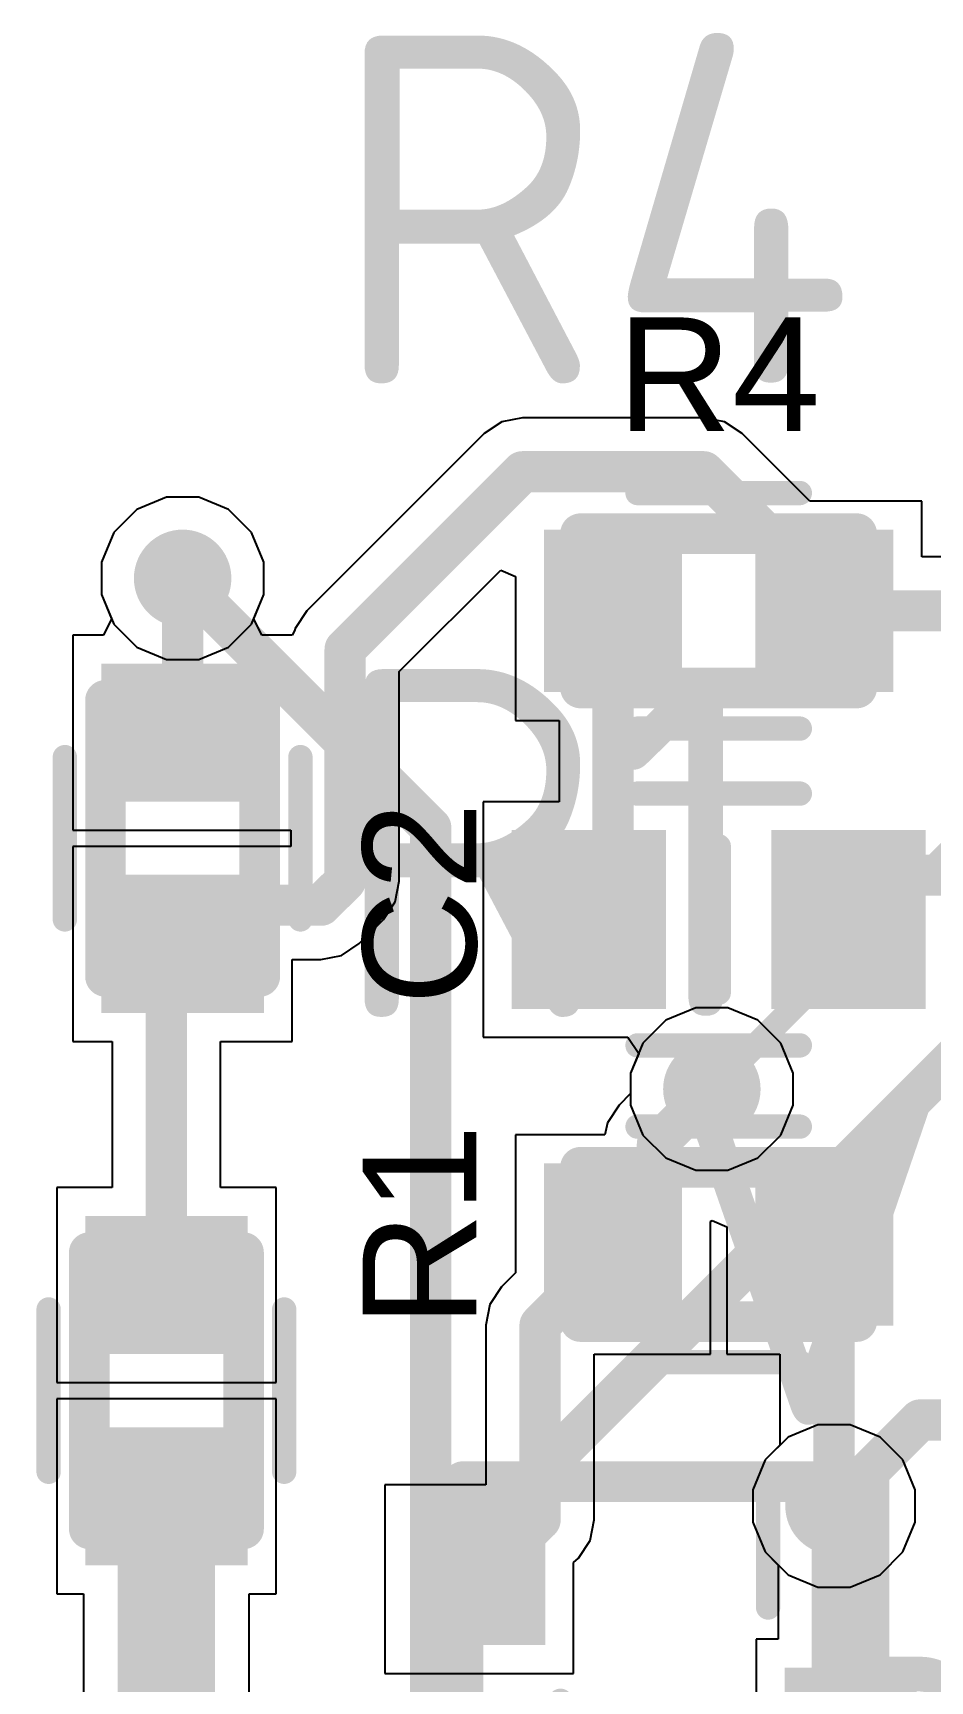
# Model space of a CAD drawing. Header units: inches. Extents: x 0 to 110, y 0 to 95.
# Drawn here: x 13.12 to 18.64, y 53.06 to 63.2 of the extents above; entities that cross this region are included whole.
import ezdxf

# ---------------------------------------------------------------- set-up
doc = ezdxf.new("R2010")
doc.units = ezdxf.units.IN
for name, color, linetype in [('Bottom Layer', 5, 'Continuous'), ('Int1', 16, 'Continuous'), ('Int2', 76, 'Continuous'), ('Panelize Outline', 56, 'Continuous'), ('Top Layer', 1, 'Continuous'), ('Top Overlay', 2, 'Continuous'), ('Top Paste', 8, 'Continuous'), ('Top Solder', 216, 'Continuous'), ('Via Holes', 16, 'Continuous')]:
    doc.layers.add(name, color=color, linetype=linetype)
doc.styles.add('Arial', font='', dxfattribs={"height": 0.2})
doc.styles.add('GOST type B', font='', dxfattribs={"height": 0.2})
doc.styles.get('Arial').set_extended_font_data('Arial')
doc.styles.get('GOST type B').set_extended_font_data('GOST type B')

# ---------------------------------------------------------------- blocks, each defined once
blk = doc.blocks.new('0603R_1089')
at = {"layer": 'Top Layer'}
for points in [[(-1.05, -0.475), (-1.05, 0.475), (-0.25, 0.475), (-0.25, -0.475)], [(0.25, -0.475), (0.25, 0.475), (1.05, 0.475), (1.05, -0.475)]]:
    blk.add_hatch(color=1, dxfattribs=at).paths.add_polyline_path(points)
at = {"layer": 'Top Paste'}
for points in [[(-1.05, -0.475), (-1.05, 0.475), (-0.25, 0.475), (-0.25, -0.475)], [(0.25, -0.475), (0.25, 0.475), (1.05, 0.475), (1.05, -0.475)]]:
    blk.add_hatch(color=8, dxfattribs=at).paths.add_polyline_path(points)
at = {"layer": 'Top Solder'}
for points in [[(-1.075, -0.5), (-1.075, 0.5), (-0.225, 0.5), (-0.225, -0.5)], [(0.225, -0.5), (0.225, 0.5), (1.075, 0.5), (1.075, -0.5)]]:
    blk.add_hatch(color=216, dxfattribs=at).paths.add_polyline_path(points)
at = {"layer": 'Panelize Outline'}
for points in [[(-0.85, -0.475, 0.25, 0.25, 0), (-0.85, 0.475, 0.25, 0.25, 0)], [(-0.85, 0.475, 0.25, 0.25, 0), (0.85, 0.475, 0.25, 0.25, 0)], [(0.85, -0.475, 0.25, 0.25, 0), (0.85, 0.475, 0.25, 0.25, 0)], [(-0.85, -0.475, 0.25, 0.25, 0), (0.85, -0.475, 0.25, 0.25, 0)]]:
    blk.add_lwpolyline(points, format="xyseb", dxfattribs=at)
for points in [[(-0.913, 0.475, 0.125, 0.125, 1), (-0.788, 0.475, 0.125, 0.125, 1)], [(-0.913, 0.475, 0.125, 0.125, 1), (-0.788, 0.475, 0.125, 0.125, 1)], [(0.787, 0.475, 0.125, 0.125, 1), (0.912, 0.475, 0.125, 0.125, 1)], [(0.787, 0.475, 0.125, 0.125, 1), (0.912, 0.475, 0.125, 0.125, 1)], [(-0.913, -0.475, 0.125, 0.125, 1), (-0.788, -0.475, 0.125, 0.125, 1)], [(-0.913, -0.475, 0.125, 0.125, 1), (-0.788, -0.475, 0.125, 0.125, 1)], [(0.787, -0.475, 0.125, 0.125, 1), (0.912, -0.475, 0.125, 0.125, 1)], [(0.787, -0.475, 0.125, 0.125, 1), (0.912, -0.475, 0.125, 0.125, 1)]]:
    blk.add_lwpolyline(points, format="xyseb", close=True, dxfattribs=at)
at = {"layer": 'Top Overlay'}
for points in [[(-0.5, 0.725, 0.15, 0.15, 0), (0.5, 0.725, 0.15, 0.15, 0)], [(-0.5, -0.725, 0.15, 0.15, 0), (0.5, -0.725, 0.15, 0.15, 0)]]:
    blk.add_lwpolyline(points, format="xyseb", dxfattribs=at)
for points in [[(-0.537, 0.725, 0.075, 0.075, 1), (-0.462, 0.725, 0.075, 0.075, 1)], [(0.462, 0.725, 0.075, 0.075, 1), (0.537, 0.725, 0.075, 0.075, 1)], [(-0.537, -0.725, 0.075, 0.075, 1), (-0.462, -0.725, 0.075, 0.075, 1)], [(0.462, -0.725, 0.075, 0.075, 1), (0.537, -0.725, 0.075, 0.075, 1)]]:
    blk.add_lwpolyline(points, format="xyseb", close=True, dxfattribs=at)
at = {"layer": 'Panelize Outline', "style": 'GOST type B'}
blk.add_text('R1', height=2.15, rotation=360, dxfattribs=at).set_placement((-2.4, 1.4))
blk = doc.blocks.new('0603C_1091')
at = {"layer": 'Top Layer'}
for points in [[(-1.25, -0.525), (-1.25, 0.525), (-0.35, 0.525), (-0.35, -0.525)], [(0.35, -0.525), (0.35, 0.525), (1.25, 0.525), (1.25, -0.525)]]:
    blk.add_hatch(color=1, dxfattribs=at).paths.add_polyline_path(points)
at = {"layer": 'Top Paste'}
for points in [[(-1.25, -0.525), (-1.25, 0.525), (-0.35, 0.525), (-0.35, -0.525)], [(0.35, -0.525), (0.35, 0.525), (1.25, 0.525), (1.25, -0.525)]]:
    blk.add_hatch(color=8, dxfattribs=at).paths.add_polyline_path(points)
at = {"layer": 'Top Solder'}
for points in [[(-1.275, -0.55), (-1.275, 0.55), (-0.325, 0.55), (-0.325, -0.55)], [(0.325, -0.55), (0.325, 0.55), (1.275, 0.55), (1.275, -0.55)]]:
    blk.add_hatch(color=216, dxfattribs=at).paths.add_polyline_path(points)
at = {"layer": 'Top Overlay'}
for points in [[(0.5, 0.775, 0.15, 0.15, 0), (-0.5, 0.775, 0.15, 0.15, 0)], [(0, 0.45, 0.15, 0.15, 0), (0, -0.45, 0.15, 0.15, 0)], [(0.5, -0.775, 0.15, 0.15, 0), (-0.5, -0.775, 0.15, 0.15, 0)]]:
    blk.add_lwpolyline(points, format="xyseb", dxfattribs=at)
for points in [[(-0.537, 0.775, 0.075, 0.075, 1), (-0.462, 0.775, 0.075, 0.075, 1)], [(0.462, 0.775, 0.075, 0.075, 1), (0.537, 0.775, 0.075, 0.075, 1)], [(-0.038, 0.45, 0.075, 0.075, 1), (0.038, 0.45, 0.075, 0.075, 1)], [(-0.038, -0.45, 0.075, 0.075, 1), (0.038, -0.45, 0.075, 0.075, 1)], [(-0.537, -0.775, 0.075, 0.075, 1), (-0.462, -0.775, 0.075, 0.075, 1)], [(0.462, -0.775, 0.075, 0.075, 1), (0.537, -0.775, 0.075, 0.075, 1)]]:
    blk.add_lwpolyline(points, format="xyseb", close=True, dxfattribs=at)
blk = doc.blocks.new('0603R_1117')
at = {"layer": 'Top Layer'}
for points in [[(-1.05, -0.475), (-1.05, 0.475), (-0.25, 0.475), (-0.25, -0.475)], [(0.25, -0.475), (0.25, 0.475), (1.05, 0.475), (1.05, -0.475)]]:
    blk.add_hatch(color=1, dxfattribs=at).paths.add_polyline_path(points)
at = {"layer": 'Top Paste'}
for points in [[(-1.05, -0.475), (-1.05, 0.475), (-0.25, 0.475), (-0.25, -0.475)], [(0.25, -0.475), (0.25, 0.475), (1.05, 0.475), (1.05, -0.475)]]:
    blk.add_hatch(color=8, dxfattribs=at).paths.add_polyline_path(points)
at = {"layer": 'Top Solder'}
for points in [[(-1.075, -0.5), (-1.075, 0.5), (-0.225, 0.5), (-0.225, -0.5)], [(0.225, -0.5), (0.225, 0.5), (1.075, 0.5), (1.075, -0.5)]]:
    blk.add_hatch(color=216, dxfattribs=at).paths.add_polyline_path(points)
at = {"layer": 'Panelize Outline'}
for points in [[(-0.85, -0.475, 0.25, 0.25, 0), (-0.85, 0.475, 0.25, 0.25, 0)], [(-0.85, 0.475, 0.25, 0.25, 0), (0.85, 0.475, 0.25, 0.25, 0)], [(0.85, -0.475, 0.25, 0.25, 0), (0.85, 0.475, 0.25, 0.25, 0)], [(-0.85, -0.475, 0.25, 0.25, 0), (0.85, -0.475, 0.25, 0.25, 0)]]:
    blk.add_lwpolyline(points, format="xyseb", dxfattribs=at)
for points in [[(-0.913, 0.475, 0.125, 0.125, 1), (-0.788, 0.475, 0.125, 0.125, 1)], [(-0.913, 0.475, 0.125, 0.125, 1), (-0.788, 0.475, 0.125, 0.125, 1)], [(0.787, 0.475, 0.125, 0.125, 1), (0.912, 0.475, 0.125, 0.125, 1)], [(0.787, 0.475, 0.125, 0.125, 1), (0.912, 0.475, 0.125, 0.125, 1)], [(-0.913, -0.475, 0.125, 0.125, 1), (-0.788, -0.475, 0.125, 0.125, 1)], [(-0.913, -0.475, 0.125, 0.125, 1), (-0.788, -0.475, 0.125, 0.125, 1)], [(0.787, -0.475, 0.125, 0.125, 1), (0.912, -0.475, 0.125, 0.125, 1)], [(0.787, -0.475, 0.125, 0.125, 1), (0.912, -0.475, 0.125, 0.125, 1)]]:
    blk.add_lwpolyline(points, format="xyseb", close=True, dxfattribs=at)
at = {"layer": 'Top Overlay'}
for points in [[(-0.5, 0.725, 0.15, 0.15, 0), (0.5, 0.725, 0.15, 0.15, 0)], [(-0.5, -0.725, 0.15, 0.15, 0), (0.5, -0.725, 0.15, 0.15, 0)]]:
    blk.add_lwpolyline(points, format="xyseb", dxfattribs=at)
for points in [[(-0.537, 0.725, 0.075, 0.075, 1), (-0.462, 0.725, 0.075, 0.075, 1)], [(0.462, 0.725, 0.075, 0.075, 1), (0.537, 0.725, 0.075, 0.075, 1)], [(-0.537, -0.725, 0.075, 0.075, 1), (-0.462, -0.725, 0.075, 0.075, 1)], [(0.462, -0.725, 0.075, 0.075, 1), (0.537, -0.725, 0.075, 0.075, 1)]]:
    blk.add_lwpolyline(points, format="xyseb", close=True, dxfattribs=at)
at = {"layer": 'Panelize Outline', "style": 'GOST type B'}
blk.add_text('R4', height=2.15, rotation=360, dxfattribs=at).set_placement((-2.4, 1.4))
blk = doc.blocks.new('0603R_1119')
at = {"layer": 'Top Layer'}
for points in [[(-1.05, -0.475), (-1.05, 0.475), (-0.25, 0.475), (-0.25, -0.475)], [(0.25, -0.475), (0.25, 0.475), (1.05, 0.475), (1.05, -0.475)]]:
    blk.add_hatch(color=1, dxfattribs=at).paths.add_polyline_path(points)
at = {"layer": 'Top Paste'}
for points in [[(-1.05, -0.475), (-1.05, 0.475), (-0.25, 0.475), (-0.25, -0.475)], [(0.25, -0.475), (0.25, 0.475), (1.05, 0.475), (1.05, -0.475)]]:
    blk.add_hatch(color=8, dxfattribs=at).paths.add_polyline_path(points)
at = {"layer": 'Top Solder'}
for points in [[(-1.075, -0.5), (-1.075, 0.5), (-0.225, 0.5), (-0.225, -0.5)], [(0.225, -0.5), (0.225, 0.5), (1.075, 0.5), (1.075, -0.5)]]:
    blk.add_hatch(color=216, dxfattribs=at).paths.add_polyline_path(points)
at = {"layer": 'Panelize Outline'}
for points in [[(-0.85, 0.475, 0.25, 0.25, 0), (-0.85, -0.475, 0.25, 0.25, 0)], [(-0.85, 0.475, 0.25, 0.25, 0), (0.85, 0.475, 0.25, 0.25, 0)], [(0.85, 0.475, 0.25, 0.25, 0), (0.85, -0.475, 0.25, 0.25, 0)], [(-0.85, -0.475, 0.25, 0.25, 0), (0.85, -0.475, 0.25, 0.25, 0)]]:
    blk.add_lwpolyline(points, format="xyseb", dxfattribs=at)
for points in [[(-0.913, 0.475, 0.125, 0.125, 1), (-0.788, 0.475, 0.125, 0.125, 1)], [(-0.913, 0.475, 0.125, 0.125, 1), (-0.788, 0.475, 0.125, 0.125, 1)], [(0.787, 0.475, 0.125, 0.125, 1), (0.912, 0.475, 0.125, 0.125, 1)], [(0.787, 0.475, 0.125, 0.125, 1), (0.912, 0.475, 0.125, 0.125, 1)], [(-0.913, -0.475, 0.125, 0.125, 1), (-0.788, -0.475, 0.125, 0.125, 1)], [(-0.913, -0.475, 0.125, 0.125, 1), (-0.788, -0.475, 0.125, 0.125, 1)], [(0.787, -0.475, 0.125, 0.125, 1), (0.912, -0.475, 0.125, 0.125, 1)], [(0.787, -0.475, 0.125, 0.125, 1), (0.912, -0.475, 0.125, 0.125, 1)]]:
    blk.add_lwpolyline(points, format="xyseb", close=True, dxfattribs=at)
at = {"layer": 'Top Overlay'}
for points in [[(-0.5, 0.725, 0.15, 0.15, 0), (0.5, 0.725, 0.15, 0.15, 0)], [(-0.5, -0.725, 0.15, 0.15, 0), (0.5, -0.725, 0.15, 0.15, 0)]]:
    blk.add_lwpolyline(points, format="xyseb", dxfattribs=at)
for points in [[(-0.537, 0.725, 0.075, 0.075, 1), (-0.462, 0.725, 0.075, 0.075, 1)], [(0.462, 0.725, 0.075, 0.075, 1), (0.537, 0.725, 0.075, 0.075, 1)], [(-0.537, -0.725, 0.075, 0.075, 1), (-0.462, -0.725, 0.075, 0.075, 1)], [(0.462, -0.725, 0.075, 0.075, 1), (0.537, -0.725, 0.075, 0.075, 1)]]:
    blk.add_lwpolyline(points, format="xyseb", close=True, dxfattribs=at)
at = {"layer": 'Panelize Outline', "style": 'GOST type B'}
blk.add_text('R6', height=2.15, dxfattribs=at).set_placement((-2.4, 1.4))
blk = doc.blocks.new('0603R_1122')
at = {"layer": 'Top Layer'}
for points in [[(-1.05, -0.475), (-1.05, 0.475), (-0.25, 0.475), (-0.25, -0.475)], [(0.25, -0.475), (0.25, 0.475), (1.05, 0.475), (1.05, -0.475)]]:
    blk.add_hatch(color=1, dxfattribs=at).paths.add_polyline_path(points)
at = {"layer": 'Top Paste'}
for points in [[(-1.05, -0.475), (-1.05, 0.475), (-0.25, 0.475), (-0.25, -0.475)], [(0.25, -0.475), (0.25, 0.475), (1.05, 0.475), (1.05, -0.475)]]:
    blk.add_hatch(color=8, dxfattribs=at).paths.add_polyline_path(points)
at = {"layer": 'Top Solder'}
for points in [[(-1.075, -0.5), (-1.075, 0.5), (-0.225, 0.5), (-0.225, -0.5)], [(0.225, -0.5), (0.225, 0.5), (1.075, 0.5), (1.075, -0.5)]]:
    blk.add_hatch(color=216, dxfattribs=at).paths.add_polyline_path(points)
at = {"layer": 'Panelize Outline'}
for points in [[(-0.85, 0.475, 0.25, 0.25, 0), (-0.85, -0.475, 0.25, 0.25, 0)], [(-0.85, 0.475, 0.25, 0.25, 0), (0.85, 0.475, 0.25, 0.25, 0)], [(0.85, 0.475, 0.25, 0.25, 0), (0.85, -0.475, 0.25, 0.25, 0)], [(-0.85, -0.475, 0.25, 0.25, 0), (0.85, -0.475, 0.25, 0.25, 0)]]:
    blk.add_lwpolyline(points, format="xyseb", dxfattribs=at)
for points in [[(-0.913, 0.475, 0.125, 0.125, 1), (-0.788, 0.475, 0.125, 0.125, 1)], [(-0.913, 0.475, 0.125, 0.125, 1), (-0.788, 0.475, 0.125, 0.125, 1)], [(0.787, 0.475, 0.125, 0.125, 1), (0.912, 0.475, 0.125, 0.125, 1)], [(0.787, 0.475, 0.125, 0.125, 1), (0.912, 0.475, 0.125, 0.125, 1)], [(-0.913, -0.475, 0.125, 0.125, 1), (-0.788, -0.475, 0.125, 0.125, 1)], [(-0.913, -0.475, 0.125, 0.125, 1), (-0.788, -0.475, 0.125, 0.125, 1)], [(0.787, -0.475, 0.125, 0.125, 1), (0.912, -0.475, 0.125, 0.125, 1)], [(0.787, -0.475, 0.125, 0.125, 1), (0.912, -0.475, 0.125, 0.125, 1)]]:
    blk.add_lwpolyline(points, format="xyseb", close=True, dxfattribs=at)
at = {"layer": 'Top Overlay'}
for points in [[(-0.5, 0.725, 0.15, 0.15, 0), (0.5, 0.725, 0.15, 0.15, 0)], [(-0.5, -0.725, 0.15, 0.15, 0), (0.5, -0.725, 0.15, 0.15, 0)]]:
    blk.add_lwpolyline(points, format="xyseb", dxfattribs=at)
for points in [[(-0.537, 0.725, 0.075, 0.075, 1), (-0.462, 0.725, 0.075, 0.075, 1)], [(0.462, 0.725, 0.075, 0.075, 1), (0.537, 0.725, 0.075, 0.075, 1)], [(-0.537, -0.725, 0.075, 0.075, 1), (-0.462, -0.725, 0.075, 0.075, 1)], [(0.462, -0.725, 0.075, 0.075, 1), (0.537, -0.725, 0.075, 0.075, 1)]]:
    blk.add_lwpolyline(points, format="xyseb", close=True, dxfattribs=at)
at = {"layer": 'Panelize Outline', "style": 'GOST type B'}
blk.add_text('R9', height=2.15, dxfattribs=at).set_placement((-2.4, 1.4))
blk = doc.blocks.new('0603R_1123')
at = {"layer": 'Top Layer'}
for points in [[(-1.05, -0.475), (-1.05, 0.475), (-0.25, 0.475), (-0.25, -0.475)], [(0.25, -0.475), (0.25, 0.475), (1.05, 0.475), (1.05, -0.475)]]:
    blk.add_hatch(color=1, dxfattribs=at).paths.add_polyline_path(points)
at = {"layer": 'Top Paste'}
for points in [[(-1.05, -0.475), (-1.05, 0.475), (-0.25, 0.475), (-0.25, -0.475)], [(0.25, -0.475), (0.25, 0.475), (1.05, 0.475), (1.05, -0.475)]]:
    blk.add_hatch(color=8, dxfattribs=at).paths.add_polyline_path(points)
at = {"layer": 'Top Solder'}
for points in [[(-1.075, -0.5), (-1.075, 0.5), (-0.225, 0.5), (-0.225, -0.5)], [(0.225, -0.5), (0.225, 0.5), (1.075, 0.5), (1.075, -0.5)]]:
    blk.add_hatch(color=216, dxfattribs=at).paths.add_polyline_path(points)
at = {"layer": 'Panelize Outline'}
for points in [[(-0.85, 0.475, 0.25, 0.25, 0), (-0.85, -0.475, 0.25, 0.25, 0)], [(-0.85, 0.475, 0.25, 0.25, 0), (0.85, 0.475, 0.25, 0.25, 0)], [(0.85, 0.475, 0.25, 0.25, 0), (0.85, -0.475, 0.25, 0.25, 0)], [(-0.85, -0.475, 0.25, 0.25, 0), (0.85, -0.475, 0.25, 0.25, 0)]]:
    blk.add_lwpolyline(points, format="xyseb", dxfattribs=at)
for points in [[(-0.913, 0.475, 0.125, 0.125, 1), (-0.788, 0.475, 0.125, 0.125, 1)], [(-0.913, 0.475, 0.125, 0.125, 1), (-0.788, 0.475, 0.125, 0.125, 1)], [(0.787, 0.475, 0.125, 0.125, 1), (0.912, 0.475, 0.125, 0.125, 1)], [(0.787, 0.475, 0.125, 0.125, 1), (0.912, 0.475, 0.125, 0.125, 1)], [(-0.913, -0.475, 0.125, 0.125, 1), (-0.788, -0.475, 0.125, 0.125, 1)], [(-0.913, -0.475, 0.125, 0.125, 1), (-0.788, -0.475, 0.125, 0.125, 1)], [(0.787, -0.475, 0.125, 0.125, 1), (0.912, -0.475, 0.125, 0.125, 1)], [(0.787, -0.475, 0.125, 0.125, 1), (0.912, -0.475, 0.125, 0.125, 1)]]:
    blk.add_lwpolyline(points, format="xyseb", close=True, dxfattribs=at)
at = {"layer": 'Top Overlay'}
for points in [[(-0.5, 0.725, 0.15, 0.15, 0), (0.5, 0.725, 0.15, 0.15, 0)], [(-0.5, -0.725, 0.15, 0.15, 0), (0.5, -0.725, 0.15, 0.15, 0)]]:
    blk.add_lwpolyline(points, format="xyseb", dxfattribs=at)
for points in [[(-0.537, 0.725, 0.075, 0.075, 1), (-0.462, 0.725, 0.075, 0.075, 1)], [(0.462, 0.725, 0.075, 0.075, 1), (0.537, 0.725, 0.075, 0.075, 1)], [(-0.537, -0.725, 0.075, 0.075, 1), (-0.462, -0.725, 0.075, 0.075, 1)], [(0.462, -0.725, 0.075, 0.075, 1), (0.537, -0.725, 0.075, 0.075, 1)]]:
    blk.add_lwpolyline(points, format="xyseb", close=True, dxfattribs=at)
at = {"layer": 'Panelize Outline', "style": 'GOST type B'}
blk.add_text('R10', height=2.15, dxfattribs=at).set_placement((-2.4, 1.4))
blk = doc.blocks.new('SOT23_3_1125')
at = {"layer": 'Top Layer'}
for points in [[(-1.506, 1.331), (-0.744, 1.331), (-0.744, 0.569), (-1.506, 0.569)], [(0.78, 0.379), (1.542, 0.379), (1.542, -0.383), (0.78, -0.383)], [(-1.506, -0.574), (-0.744, -0.574), (-0.744, -1.336), (-1.506, -1.336)]]:
    blk.add_hatch(color=1, dxfattribs=at).paths.add_polyline_path(points)
at = {"layer": 'Top Paste'}
for points in [[(-1.506, 1.331), (-0.744, 1.331), (-0.744, 0.569), (-1.506, 0.569)], [(0.78, 0.379), (1.542, 0.379), (1.542, -0.383), (0.78, -0.383)], [(-1.506, -0.574), (-0.744, -0.574), (-0.744, -1.336), (-1.506, -1.336)]]:
    blk.add_hatch(color=8, dxfattribs=at).paths.add_polyline_path(points)
at = {"layer": 'Top Solder'}
for points in [[(-1.531, 1.356), (-0.719, 1.356), (-0.719, 0.544), (-1.531, 0.544)], [(0.755, 0.404), (1.567, 0.404), (1.567, -0.409), (0.755, -0.409)], [(-1.531, -0.549), (-0.719, -0.549), (-0.719, -1.361), (-1.531, -1.361)]]:
    blk.add_hatch(color=216, dxfattribs=at).paths.add_polyline_path(points)
at = {"layer": 'Panelize Outline'}
for points in [[(-1.225, -1.55, 0.25, 0.25, 0), (-1.225, 1.55, 0.25, 0.25, 0)], [(-1.225, 1.55, 0.25, 0.25, 0), (1.275, 1.55, 0.25, 0.25, 0)], [(1.275, -1.55, 0.25, 0.25, 0), (1.275, 1.55, 0.25, 0.25, 0)], [(-1.225, -1.55, 0.25, 0.25, 0), (1.275, -1.55, 0.25, 0.25, 0)]]:
    blk.add_lwpolyline(points, format="xyseb", dxfattribs=at)
for points in [[(-1.287, 1.55, 0.125, 0.125, 1), (-1.162, 1.55, 0.125, 0.125, 1)], [(-1.287, 1.55, 0.125, 0.125, 1), (-1.162, 1.55, 0.125, 0.125, 1)], [(1.213, 1.55, 0.125, 0.125, 1), (1.338, 1.55, 0.125, 0.125, 1)], [(1.213, 1.55, 0.125, 0.125, 1), (1.338, 1.55, 0.125, 0.125, 1)], [(-1.287, -1.55, 0.125, 0.125, 1), (-1.162, -1.55, 0.125, 0.125, 1)], [(-1.287, -1.55, 0.125, 0.125, 1), (-1.162, -1.55, 0.125, 0.125, 1)], [(1.213, -1.55, 0.125, 0.125, 1), (1.338, -1.55, 0.125, 0.125, 1)], [(1.213, -1.55, 0.125, 0.125, 1), (1.338, -1.55, 0.125, 0.125, 1)]]:
    blk.add_lwpolyline(points, format="xyseb", close=True, dxfattribs=at)
at = {"layer": 'Top Overlay'}
for points in [[(-0.375, 1.503, 0.15, 0.15, 0), (0.653, 1.503, 0.15, 0.15, 0)], [(0.653, 0.775, 0.15, 0.15, 0), (0.653, 1.503, 0.15, 0.15, 0)], [(-0.625, -0.2, 0.15, 0.15, 0), (-0.625, 0.2, 0.15, 0.15, 0)], [(0.653, -1.503, 0.15, 0.15, 0), (0.653, -0.775, 0.15, 0.15, 0)], [(-0.425, -1.503, 0.15, 0.15, 0), (0.653, -1.503, 0.15, 0.15, 0)]]:
    blk.add_lwpolyline(points, format="xyseb", dxfattribs=at)
for points in [[(-0.412, 1.503, 0.075, 0.075, 1), (-0.337, 1.503, 0.075, 0.075, 1)], [(0.616, 1.503, 0.075, 0.075, 1), (0.691, 1.503, 0.075, 0.075, 1)], [(0.616, 1.503, 0.075, 0.075, 1), (0.691, 1.503, 0.075, 0.075, 1)], [(0.616, 0.775, 0.075, 0.075, 1), (0.691, 0.775, 0.075, 0.075, 1)], [(-0.663, 0.2, 0.075, 0.075, 1), (-0.587, 0.2, 0.075, 0.075, 1)], [(-0.663, -0.2, 0.075, 0.075, 1), (-0.587, -0.2, 0.075, 0.075, 1)], [(0.616, -0.775, 0.075, 0.075, 1), (0.691, -0.775, 0.075, 0.075, 1)], [(-0.462, -1.503, 0.075, 0.075, 1), (-0.387, -1.503, 0.075, 0.075, 1)], [(0.616, -1.503, 0.075, 0.075, 1), (0.691, -1.503, 0.075, 0.075, 1)], [(0.616, -1.503, 0.075, 0.075, 1), (0.691, -1.503, 0.075, 0.075, 1)]]:
    blk.add_lwpolyline(points, format="xyseb", close=True, dxfattribs=at)
at = {"layer": 'Panelize Outline', "style": 'GOST type B'}
blk.add_text('VT1', height=2.15, rotation=360, dxfattribs=at).set_placement((-0.025, 1.9))

msp = doc.modelspace()

# ---------------------------------------------------------------- hatches: boundary and pattern name
at = {"layer": 'Bottom Layer'}
h = msp.add_hatch(color=5, dxfattribs=at)
edge = h.paths.add_edge_path()
edge.add_arc((14.042, 59.844), 0.3, 0, 360)
h = msp.add_hatch(color=5, dxfattribs=at)
edge = h.paths.add_edge_path()
edge.add_arc((17.3, 56.7), 0.3, 0, 360)
h = msp.add_hatch(color=5, dxfattribs=at)
edge = h.paths.add_edge_path()
edge.add_arc((18.052, 54.134), 0.3, 0, 360)
at = {"layer": 'Int1'}
h = msp.add_hatch(color=16, dxfattribs=at)
edge = h.paths.add_edge_path()
edge.add_arc((14.042, 59.844), 0.3, 0, 360)
h = msp.add_hatch(color=16, dxfattribs=at)
edge = h.paths.add_edge_path()
edge.add_arc((17.3, 56.7), 0.3, 0, 360)
h = msp.add_hatch(color=16, dxfattribs=at)
edge = h.paths.add_edge_path()
edge.add_arc((18.052, 54.134), 0.3, 0, 360)
at = {"layer": 'Int2'}
h = msp.add_hatch(color=76, dxfattribs=at)
edge = h.paths.add_edge_path()
edge.add_arc((14.042, 59.844), 0.3, 0, 360)
h = msp.add_hatch(color=76, dxfattribs=at)
edge = h.paths.add_edge_path()
edge.add_arc((17.3, 56.7), 0.3, 0, 360)
h = msp.add_hatch(color=76, dxfattribs=at)
edge = h.paths.add_edge_path()
edge.add_arc((18.052, 54.134), 0.3, 0, 360)
at = {"layer": 'Top Layer'}
h = msp.add_hatch(color=1, dxfattribs=at)
edge = h.paths.add_edge_path()
edge.add_arc((14.042, 59.844), 0.3, 0, 360)
h = msp.add_hatch(color=1, dxfattribs=at)
edge = h.paths.add_edge_path()
edge.add_arc((17.3, 56.7), 0.3, 0, 360)
h = msp.add_hatch(color=1, dxfattribs=at)
edge = h.paths.add_edge_path()
edge.add_arc((18.052, 54.134), 0.3, 0, 360)
at = {"layer": 'Via Holes'}
h = msp.add_hatch(color=7, dxfattribs=at)
edge = h.paths.add_edge_path()
edge.add_arc((14.042, 59.844), 0.15, 0, 360)
h = msp.add_hatch(color=7, dxfattribs=at)
edge = h.paths.add_edge_path()
edge.add_arc((17.3, 56.7), 0.15, 0, 360)
h = msp.add_hatch(color=7, dxfattribs=at)
edge = h.paths.add_edge_path()
edge.add_arc((18.052, 54.134), 0.15, 0, 360)

# ---------------------------------------------------------------- linework, layer by layer
at = {"layer": 'Bottom Layer'}
for points in [[(17.3, 56.7, 0.15, 0.15, 0), (20.817, 60.217, 0.15, 0.15, 0)], [(14.042, 59.836, 0.254, 0.254, 0), (14.042, 59.844, 0.254, 0.254, 0)], [(14.042, 59.836, 0.254, 0.254, 0), (15.569, 58.309, 0.254, 0.254, 0)], [(15.569, 54.144, 0.254, 0.254, 0), (15.569, 58.309, 0.254, 0.254, 0)], [(16.042, 54.144, 0.254, 0.254, 0), (19.631, 57.733, 0.254, 0.254, 0)], [(18.052, 54.134, 0.254, 0.254, 0), (18.581, 54.663, 0.254, 0.254, 0)], [(18.581, 54.663, 0.254, 0.254, 0), (19.442, 54.663, 0.254, 0.254, 0)], [(15.569, 43.617, 0.254, 0.254, 0), (15.569, 54.144, 0.254, 0.254, 0)], [(15.569, 54.144, 0.254, 0.254, 0), (16.042, 54.144, 0.254, 0.254, 0)]]:
    msp.add_lwpolyline(points, format="xyseb", dxfattribs=at)
for points in [[(13.979, 59.844, 0.127, 0.127, 1), (14.106, 59.844, 0.127, 0.127, 1)], [(13.979, 59.836, 0.127, 0.127, 1), (14.106, 59.836, 0.127, 0.127, 1)], [(13.979, 59.836, 0.127, 0.127, 1), (14.106, 59.836, 0.127, 0.127, 1)], [(15.506, 58.309, 0.127, 0.127, 1), (15.633, 58.309, 0.127, 0.127, 1)], [(15.506, 58.309, 0.127, 0.127, 1), (15.633, 58.309, 0.127, 0.127, 1)], [(17.263, 56.7, 0.075, 0.075, 1), (17.338, 56.7, 0.075, 0.075, 1)], [(18.518, 54.663, 0.127, 0.127, 1), (18.645, 54.663, 0.127, 0.127, 1)], [(18.518, 54.663, 0.127, 0.127, 1), (18.645, 54.663, 0.127, 0.127, 1)], [(15.506, 54.144, 0.127, 0.127, 1), (15.633, 54.144, 0.127, 0.127, 1)], [(15.506, 54.144, 0.127, 0.127, 1), (15.633, 54.144, 0.127, 0.127, 1)], [(15.506, 54.144, 0.127, 0.127, 1), (15.633, 54.144, 0.127, 0.127, 1)], [(15.979, 54.144, 0.127, 0.127, 1), (16.106, 54.144, 0.127, 0.127, 1)], [(15.979, 54.144, 0.127, 0.127, 1), (16.106, 54.144, 0.127, 0.127, 1)], [(17.989, 54.134, 0.127, 0.127, 1), (18.116, 54.134, 0.127, 0.127, 1)]]:
    msp.add_lwpolyline(points, format="xyseb", close=True, dxfattribs=at)
at = {"layer": 'Int1'}
for p, q in [((13.759, 60.268), (13.618, 60.127)), ((13.943, 60.344), (13.759, 60.268)), ((14.142, 60.344), (13.943, 60.344)), ((14.325, 60.268), (14.142, 60.344)), ((14.466, 60.127), (14.325, 60.268)), ((13.618, 60.127), (13.542, 59.943)), ((14.542, 59.943), (14.466, 60.127)), ((13.542, 59.943), (13.542, 59.745)), ((14.542, 59.745), (14.542, 59.943)), ((13.542, 59.745), (13.618, 59.561)), ((14.466, 59.561), (14.542, 59.745)), ((13.618, 59.561), (13.759, 59.42)), ((14.325, 59.42), (14.466, 59.561)), ((13.759, 59.42), (13.943, 59.344)), ((14.142, 59.344), (14.325, 59.42)), ((13.943, 59.344), (14.142, 59.344)), ((17.017, 57.124), (16.876, 56.983)), ((17.201, 57.2), (17.017, 57.124)), ((17.399, 57.2), (17.201, 57.2)), ((17.583, 57.124), (17.399, 57.2)), ((17.724, 56.983), (17.583, 57.124)), ((16.876, 56.983), (16.8, 56.799)), ((17.8, 56.799), (17.724, 56.983)), ((16.8, 56.799), (16.8, 56.601)), ((17.8, 56.601), (17.8, 56.799)), ((16.8, 56.601), (16.876, 56.417)), ((17.724, 56.417), (17.8, 56.601)), ((16.876, 56.417), (17.017, 56.276)), ((17.583, 56.276), (17.724, 56.417)), ((17.017, 56.276), (17.201, 56.2)), ((17.399, 56.2), (17.583, 56.276)), ((17.201, 56.2), (17.399, 56.2)), ((17.953, 54.634), (17.769, 54.558)), ((18.152, 54.634), (17.953, 54.634)), ((18.336, 54.558), (18.152, 54.634)), ((17.769, 54.558), (17.628, 54.417)), ((18.476, 54.417), (18.336, 54.558)), ((17.628, 54.417), (17.552, 54.233)), ((18.552, 54.233), (18.476, 54.417)), ((17.552, 54.233), (17.552, 54.034)), ((18.552, 54.034), (18.552, 54.233)), ((17.552, 54.034), (17.628, 53.851)), ((18.476, 53.851), (18.552, 54.034)), ((17.628, 53.851), (17.769, 53.71)), ((18.336, 53.71), (18.476, 53.851)), ((17.769, 53.71), (17.953, 53.634)), ((18.152, 53.634), (18.336, 53.71)), ((17.953, 53.634), (18.152, 53.634))]:
    msp.add_line(p, q, dxfattribs=at)
at = {"layer": 'Int2'}
for p, q in [((13.759, 60.268), (13.618, 60.127)), ((13.943, 60.344), (13.759, 60.268)), ((14.142, 60.344), (13.943, 60.344)), ((14.325, 60.268), (14.142, 60.344)), ((14.466, 60.127), (14.325, 60.268)), ((13.618, 60.127), (13.542, 59.943)), ((14.542, 59.943), (14.466, 60.127)), ((13.542, 59.943), (13.542, 59.745)), ((14.542, 59.745), (14.542, 59.943)), ((13.542, 59.745), (13.618, 59.561)), ((14.466, 59.561), (14.542, 59.745)), ((13.618, 59.561), (13.759, 59.42)), ((14.325, 59.42), (14.466, 59.561)), ((13.759, 59.42), (13.943, 59.344)), ((14.142, 59.344), (14.325, 59.42)), ((13.943, 59.344), (14.142, 59.344)), ((17.017, 57.124), (16.876, 56.983)), ((17.201, 57.2), (17.017, 57.124)), ((17.399, 57.2), (17.201, 57.2)), ((17.583, 57.124), (17.399, 57.2)), ((17.724, 56.983), (17.583, 57.124)), ((16.876, 56.983), (16.8, 56.799)), ((17.8, 56.799), (17.724, 56.983)), ((16.8, 56.799), (16.8, 56.601)), ((17.8, 56.601), (17.8, 56.799)), ((16.8, 56.601), (16.876, 56.417)), ((17.724, 56.417), (17.8, 56.601)), ((16.876, 56.417), (17.017, 56.276)), ((17.583, 56.276), (17.724, 56.417)), ((17.017, 56.276), (17.201, 56.2)), ((17.399, 56.2), (17.583, 56.276)), ((17.201, 56.2), (17.399, 56.2)), ((17.953, 54.634), (17.769, 54.558)), ((18.152, 54.634), (17.953, 54.634)), ((18.336, 54.558), (18.152, 54.634)), ((17.769, 54.558), (17.628, 54.417)), ((18.476, 54.417), (18.336, 54.558)), ((17.628, 54.417), (17.552, 54.233)), ((18.552, 54.233), (18.476, 54.417)), ((17.552, 54.233), (17.552, 54.034)), ((18.552, 54.034), (18.552, 54.233)), ((17.552, 54.034), (17.628, 53.851)), ((18.476, 53.851), (18.552, 54.034)), ((17.628, 53.851), (17.769, 53.71)), ((18.336, 53.71), (18.476, 53.851)), ((17.769, 53.71), (17.953, 53.634)), ((18.152, 53.634), (18.336, 53.71)), ((17.953, 53.634), (18.152, 53.634))]:
    msp.add_line(p, q, dxfattribs=at)
at = {"layer": 'Top Layer'}
for p, q in [((16.007, 60.808), (15.899, 60.736)), ((16.134, 60.833), (16.007, 60.808)), ((17.25, 60.833), (16.134, 60.833)), ((17.378, 60.808), (17.25, 60.833)), ((17.486, 60.736), (17.378, 60.808)), ((15.899, 60.736), (14.806, 59.644)), ((17.903, 60.319), (17.486, 60.736)), ((13.759, 60.268), (13.618, 60.127)), ((13.943, 60.344), (13.759, 60.268)), ((14.142, 60.344), (13.943, 60.344)), ((14.325, 60.268), (14.142, 60.344)), ((14.466, 60.127), (14.325, 60.268)), ((18.592, 60.319), (17.903, 60.319)), ((18.592, 59.977), (18.592, 60.319)), ((13.618, 60.127), (13.542, 59.943)), ((14.542, 59.943), (14.466, 60.127)), ((19.244, 59.977), (18.592, 59.977)), ((13.542, 59.943), (13.542, 59.745)), ((14.542, 59.745), (14.542, 59.943)), ((15.376, 59.27), (16, 59.894)), ((16, 59.894), (16.092, 59.856)), ((16.092, 59.856), (16.092, 58.969)), ((13.542, 59.745), (13.605, 59.594)), ((14.48, 59.594), (14.542, 59.745)), ((13.605, 59.594), (13.554, 59.494)), ((14.53, 59.494), (14.48, 59.594)), ((14.806, 59.644), (14.734, 59.535)), ((13.554, 59.494), (13.367, 59.494)), ((13.367, 59.494), (13.367, 58.294)), ((14.717, 59.494), (14.53, 59.494)), ((14.731, 59.52), (14.717, 59.494)), ((14.734, 59.535), (14.731, 59.52)), ((15.376, 57.98), (15.376, 59.27)), ((16.092, 58.969), (16.359, 58.969)), ((16.359, 58.969), (16.359, 58.469)), ((16.359, 58.469), (15.892, 58.469)), ((15.892, 58.469), (15.892, 57.019)), ((13.367, 58.294), (14.709, 58.294)), ((14.709, 58.294), (14.709, 58.194)), ((14.709, 58.194), (13.367, 58.194)), ((13.367, 58.194), (13.367, 56.994)), ((15.35, 57.853), (15.376, 57.98)), ((15.278, 57.745), (15.35, 57.853)), ((15.129, 57.596), (15.278, 57.745)), ((14.893, 57.498), (15.021, 57.523)), ((15.021, 57.523), (15.129, 57.596)), ((14.717, 56.994), (14.717, 57.498)), ((14.717, 57.498), (14.893, 57.498)), ((15.892, 57.019), (16.783, 57.019)), ((16.783, 57.019), (16.85, 56.919)), ((13.367, 56.994), (13.609, 56.994)), ((13.609, 56.994), (13.609, 56.094)), ((14.276, 56.094), (14.276, 56.994)), ((14.276, 56.994), (14.717, 56.994)), ((16.85, 56.919), (16.8, 56.799)), ((16.8, 56.799), (16.8, 56.672)), ((16.8, 56.672), (16.729, 56.601)), ((16.729, 56.601), (16.657, 56.493)), ((16.642, 56.419), (16.092, 56.419)), ((16.092, 56.419), (16.092, 55.569)), ((16.657, 56.493), (16.642, 56.419)), ((13.609, 56.094), (13.267, 56.094)), ((13.267, 56.094), (13.267, 54.894)), ((14.617, 56.094), (14.276, 56.094)), ((14.617, 54.894), (14.617, 56.094)), ((17.292, 55.884), (17.301, 55.892)), ((17.292, 55.069), (17.292, 55.884)), ((17.301, 55.892), (17.392, 55.852)), ((17.392, 55.852), (17.392, 55.069)), ((16.092, 55.569), (16.006, 55.483)), ((16.006, 55.483), (15.934, 55.375)), ((15.934, 55.375), (15.909, 55.247)), ((15.909, 55.247), (15.909, 54.265)), ((16.576, 54.049), (16.576, 55.069)), ((16.576, 55.069), (17.292, 55.069)), ((17.392, 55.069), (17.719, 55.069)), ((17.719, 55.069), (17.719, 54.508)), ((13.267, 54.894), (14.617, 54.894)), ((14.617, 54.794), (13.267, 54.794)), ((13.267, 54.794), (13.267, 53.594)), ((14.617, 53.594), (14.617, 54.794)), ((17.719, 54.508), (17.628, 54.417)), ((17.628, 54.417), (17.552, 54.233)), ((15.909, 54.265), (15.287, 54.265)), ((15.287, 54.265), (15.287, 53.103)), ((17.552, 54.233), (17.552, 54.034)), ((16.55, 53.921), (16.576, 54.049)), ((17.552, 54.034), (17.628, 53.851)), ((16.478, 53.813), (16.55, 53.921)), ((16.449, 53.785), (16.478, 53.813)), ((16.449, 53.103), (16.449, 53.785)), ((17.628, 53.851), (17.709, 53.77)), ((17.709, 53.77), (17.709, 53.313)), ((13.267, 53.594), (13.432, 53.594)), ((13.432, 53.594), (13.432, 52.938)), ((14.452, 52.938), (14.452, 53.594)), ((14.452, 53.594), (14.617, 53.594)), ((17.709, 53.313), (17.573, 53.313)), ((17.573, 53.313), (17.573, 52.573)), ((15.287, 53.103), (16.449, 53.103))]:
    msp.add_line(p, q, dxfattribs=at)
for points in [[(15.042, 59.408, 0.254, 0.254, 0), (16.134, 60.5, 0.254, 0.254, 0)], [(16.134, 60.5, 0.254, 0.254, 0), (17.25, 60.5, 0.254, 0.254, 0)], [(17.25, 60.5, 0.254, 0.254, 0), (17.719, 60.031, 0.254, 0.254, 0)], [(17.719, 59.917, 0.254, 0.254, 0), (17.719, 60.031, 0.254, 0.254, 0)], [(14.042, 58.894, 0.254, 0.254, 0), (14.042, 59.844, 0.254, 0.254, 0)], [(17.719, 59.917, 0.254, 0.254, 0), (17.992, 59.644, 0.254, 0.254, 0)], [(16.692, 57.894, 0.254, 0.254, 0), (16.692, 59.644, 0.254, 0.254, 0)], [(17.992, 59.644, 0.254, 0.254, 0), (19.942, 59.644, 0.254, 0.254, 0)], [(15.042, 57.98, 0.254, 0.254, 0), (15.042, 59.408, 0.254, 0.254, 0)], [(18.142, 57.744, 0.254, 0.254, 0), (18.415, 58.017, 0.254, 0.254, 0)], [(18.415, 58.017, 0.254, 0.254, 0), (19.969, 58.017, 0.254, 0.254, 0)], [(14.893, 57.832, 0.254, 0.254, 0), (15.042, 57.98, 0.254, 0.254, 0)], [(14.042, 57.594, 0.254, 0.254, 0), (14.28, 57.832, 0.254, 0.254, 0)], [(14.28, 57.832, 0.254, 0.254, 0), (14.893, 57.832, 0.254, 0.254, 0)], [(16.542, 57.744, 0.254, 0.254, 0), (16.692, 57.894, 0.254, 0.254, 0)], [(13.942, 57.494, 0.254, 0.254, 0), (14.042, 57.594, 0.254, 0.254, 0)], [(13.942, 55.494, 0.254, 0.254, 0), (13.942, 57.494, 0.254, 0.254, 0)], [(16.965, 56.365, 0.254, 0.254, 0), (17.3, 56.7, 0.254, 0.254, 0)], [(16.965, 56.017, 0.254, 0.254, 0), (16.965, 56.365, 0.254, 0.254, 0)], [(16.692, 55.744, 0.254, 0.254, 0), (16.965, 56.017, 0.254, 0.254, 0)], [(16.692, 55.669, 0.254, 0.254, 0), (16.692, 55.744, 0.254, 0.254, 0)], [(17.992, 55.744, 0.254, 0.254, 0), (18.052, 55.684, 0.254, 0.254, 0)], [(18.052, 54.134, 0.254, 0.254, 0), (18.052, 55.684, 0.254, 0.254, 0)], [(16.419, 55.396, 0.254, 0.254, 0), (16.692, 55.669, 0.254, 0.254, 0)], [(16.242, 55.247, 0.254, 0.254, 0), (16.391, 55.396, 0.254, 0.254, 0)], [(16.391, 55.396, 0.254, 0.254, 0), (16.419, 55.396, 0.254, 0.254, 0)], [(16.242, 54.049, 0.254, 0.254, 0), (16.242, 55.247, 0.254, 0.254, 0)], [(13.942, 52.169, 0.6, 0.6, 0), (13.942, 54.194, 0.6, 0.6, 0)], [(15.842, 53.649, 0.254, 0.254, 0), (16.242, 54.049, 0.254, 0.254, 0)], [(18.042, 54.124, 0.254, 0.254, 0), (18.052, 54.134, 0.254, 0.254, 0)], [(18.042, 52.882, 0.254, 0.254, 0), (18.042, 54.124, 0.254, 0.254, 0)]]:
    msp.add_lwpolyline(points, format="xyseb", dxfattribs=at)
for points in [[(16.071, 60.5, 0.127, 0.127, 1), (16.198, 60.5, 0.127, 0.127, 1)], [(16.071, 60.5, 0.127, 0.127, 1), (16.198, 60.5, 0.127, 0.127, 1)], [(17.186, 60.5, 0.127, 0.127, 1), (17.313, 60.5, 0.127, 0.127, 1)], [(17.186, 60.5, 0.127, 0.127, 1), (17.313, 60.5, 0.127, 0.127, 1)], [(17.656, 60.031, 0.127, 0.127, 1), (17.783, 60.031, 0.127, 0.127, 1)], [(17.656, 60.031, 0.127, 0.127, 1), (17.783, 60.031, 0.127, 0.127, 1)], [(13.979, 59.844, 0.127, 0.127, 1), (14.106, 59.844, 0.127, 0.127, 1)], [(17.656, 59.917, 0.127, 0.127, 1), (17.783, 59.917, 0.127, 0.127, 1)], [(17.656, 59.917, 0.127, 0.127, 1), (17.783, 59.917, 0.127, 0.127, 1)], [(16.629, 59.644, 0.127, 0.127, 1), (16.756, 59.644, 0.127, 0.127, 1)], [(17.929, 59.644, 0.127, 0.127, 1), (18.056, 59.644, 0.127, 0.127, 1)], [(17.929, 59.644, 0.127, 0.127, 1), (18.056, 59.644, 0.127, 0.127, 1)], [(14.979, 59.408, 0.127, 0.127, 1), (15.106, 59.408, 0.127, 0.127, 1)], [(14.979, 59.408, 0.127, 0.127, 1), (15.106, 59.408, 0.127, 0.127, 1)], [(13.979, 58.894, 0.127, 0.127, 1), (14.106, 58.894, 0.127, 0.127, 1)], [(18.352, 58.017, 0.127, 0.127, 1), (18.479, 58.017, 0.127, 0.127, 1)], [(18.352, 58.017, 0.127, 0.127, 1), (18.479, 58.017, 0.127, 0.127, 1)], [(14.979, 57.98, 0.127, 0.127, 1), (15.106, 57.98, 0.127, 0.127, 1)], [(14.979, 57.98, 0.127, 0.127, 1), (15.106, 57.98, 0.127, 0.127, 1)], [(14.216, 57.832, 0.127, 0.127, 1), (14.343, 57.832, 0.127, 0.127, 1)], [(14.216, 57.832, 0.127, 0.127, 1), (14.343, 57.832, 0.127, 0.127, 1)], [(14.83, 57.832, 0.127, 0.127, 1), (14.957, 57.832, 0.127, 0.127, 1)], [(14.83, 57.832, 0.127, 0.127, 1), (14.957, 57.832, 0.127, 0.127, 1)], [(16.629, 57.894, 0.127, 0.127, 1), (16.756, 57.894, 0.127, 0.127, 1)], [(16.629, 57.894, 0.127, 0.127, 1), (16.756, 57.894, 0.127, 0.127, 1)], [(16.479, 57.744, 0.127, 0.127, 1), (16.606, 57.744, 0.127, 0.127, 1)], [(18.079, 57.744, 0.127, 0.127, 1), (18.206, 57.744, 0.127, 0.127, 1)], [(13.979, 57.594, 0.127, 0.127, 1), (14.106, 57.594, 0.127, 0.127, 1)], [(13.979, 57.594, 0.127, 0.127, 1), (14.106, 57.594, 0.127, 0.127, 1)], [(13.879, 57.494, 0.127, 0.127, 1), (14.006, 57.494, 0.127, 0.127, 1)], [(13.879, 57.494, 0.127, 0.127, 1), (14.006, 57.494, 0.127, 0.127, 1)], [(17.237, 56.7, 0.127, 0.127, 1), (17.364, 56.7, 0.127, 0.127, 1)], [(16.902, 56.365, 0.127, 0.127, 1), (17.029, 56.365, 0.127, 0.127, 1)], [(16.902, 56.365, 0.127, 0.127, 1), (17.029, 56.365, 0.127, 0.127, 1)], [(16.902, 56.017, 0.127, 0.127, 1), (17.029, 56.017, 0.127, 0.127, 1)], [(16.902, 56.017, 0.127, 0.127, 1), (17.029, 56.017, 0.127, 0.127, 1)], [(16.629, 55.744, 0.127, 0.127, 1), (16.756, 55.744, 0.127, 0.127, 1)], [(16.629, 55.744, 0.127, 0.127, 1), (16.756, 55.744, 0.127, 0.127, 1)], [(17.929, 55.744, 0.127, 0.127, 1), (18.056, 55.744, 0.127, 0.127, 1)], [(17.989, 55.684, 0.127, 0.127, 1), (18.116, 55.684, 0.127, 0.127, 1)], [(17.989, 55.684, 0.127, 0.127, 1), (18.116, 55.684, 0.127, 0.127, 1)], [(16.629, 55.669, 0.127, 0.127, 1), (16.756, 55.669, 0.127, 0.127, 1)], [(16.629, 55.669, 0.127, 0.127, 1), (16.756, 55.669, 0.127, 0.127, 1)], [(13.879, 55.494, 0.127, 0.127, 1), (14.006, 55.494, 0.127, 0.127, 1)], [(16.327, 55.396, 0.127, 0.127, 1), (16.454, 55.396, 0.127, 0.127, 1)], [(16.327, 55.396, 0.127, 0.127, 1), (16.454, 55.396, 0.127, 0.127, 1)], [(16.356, 55.396, 0.127, 0.127, 1), (16.483, 55.396, 0.127, 0.127, 1)], [(16.356, 55.396, 0.127, 0.127, 1), (16.483, 55.396, 0.127, 0.127, 1)], [(16.179, 55.247, 0.127, 0.127, 1), (16.306, 55.247, 0.127, 0.127, 1)], [(16.179, 55.247, 0.127, 0.127, 1), (16.306, 55.247, 0.127, 0.127, 1)], [(13.792, 54.194, 0.3, 0.3, 1), (14.092, 54.194, 0.3, 0.3, 1)], [(16.179, 54.049, 0.127, 0.127, 1), (16.306, 54.049, 0.127, 0.127, 1)], [(16.179, 54.049, 0.127, 0.127, 1), (16.306, 54.049, 0.127, 0.127, 1)], [(17.979, 54.124, 0.127, 0.127, 1), (18.106, 54.124, 0.127, 0.127, 1)], [(17.979, 54.124, 0.127, 0.127, 1), (18.106, 54.124, 0.127, 0.127, 1)], [(17.989, 54.134, 0.127, 0.127, 1), (18.116, 54.134, 0.127, 0.127, 1)], [(17.989, 54.134, 0.127, 0.127, 1), (18.116, 54.134, 0.127, 0.127, 1)], [(15.779, 53.649, 0.127, 0.127, 1), (15.906, 53.649, 0.127, 0.127, 1)]]:
    msp.add_lwpolyline(points, format="xyseb", close=True, dxfattribs=at)

# ---------------------------------------------------------------- block references
for name, p in [('0603R_1117', (17.342, 59.644)), ('0603R_1089', (17.342, 55.744)), ('SOT23_3_1125', (16.993, 52.734))]:
    msp.add_blockref(name, p)
for name, p, rotation in [('0603R_1122', (14.042, 58.244), 90), ('0603C_1091', (17.342, 57.744), 180), ('0603R_1123', (13.942, 54.844), 90), ('0603R_1119', (20.469, 52.617), 90)]:
    msp.add_blockref(name, p, dxfattribs=dict(rotation=rotation))

# ---------------------------------------------------------------- texts
at = {"layer": 'Top Overlay', "style": 'Arial'}
msp.add_text('R4', height=0.7, dxfattribs=at).set_placement((16.717, 60.75))
for s, p in [('C2', (15.85, 57.217)), ('R1', (15.85, 55.233))]:
    msp.add_text(s, height=0.7, rotation=90, dxfattribs=at).set_placement(p)

doc.saveas('drawing.dxf')
